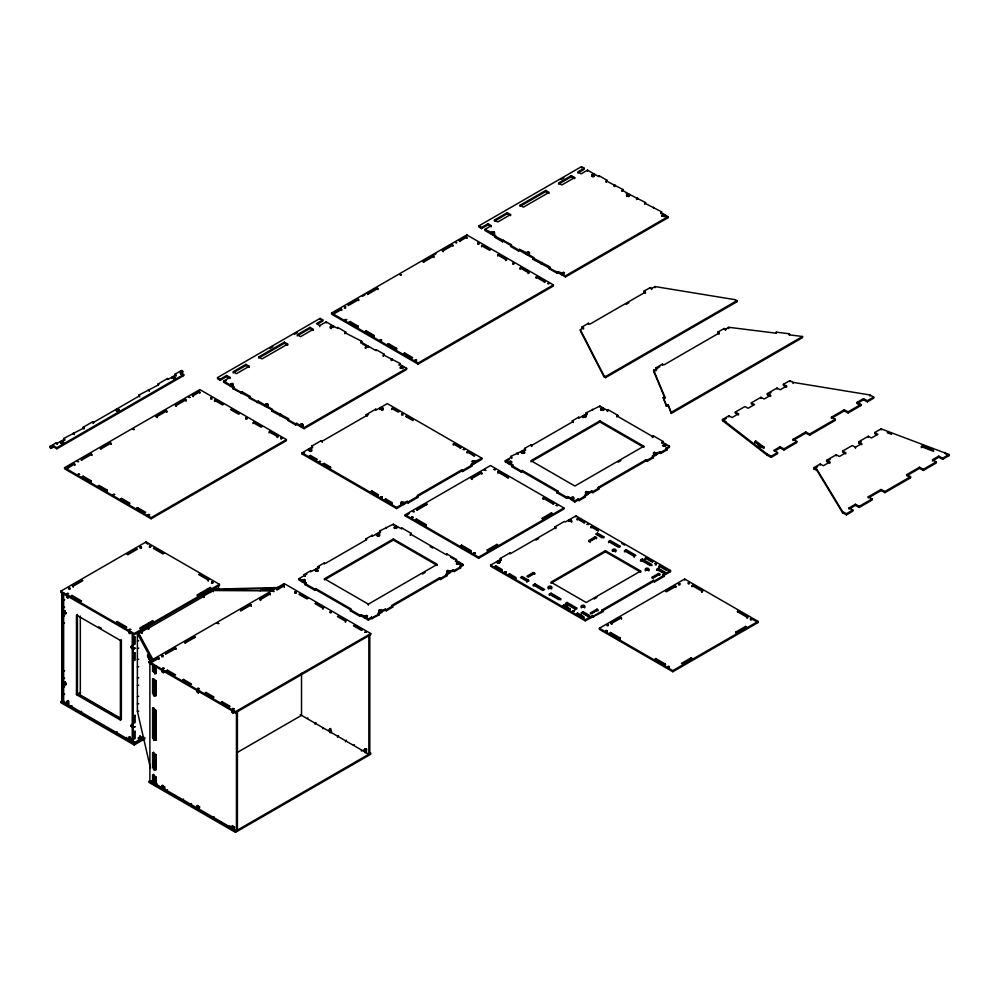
<?xml version="1.0" encoding="UTF-8"?>
<svg xmlns="http://www.w3.org/2000/svg" width="999" height="999" viewBox="0 0 999 999"><rect width="100%" height="100%" fill="white"/><g stroke="black" fill="none" stroke-linecap="round" stroke-linejoin="round"><path stroke-width="1.5" d="M134.178 647.814L133.354 648.676M139.935 547.964L141.271 547.864M130.694 739.797L129.358 739.897L130.357 739.46M212.013 399.113L210.702 399.113M163.049 656.793L161.738 656.793M232.555 709.814L233.916 709.814M232.555 829.382L233.242 829.769M401.71 415.084L403.072 415.084M330.02 732.766L331.181 732.492M415.184 361.139L416.546 361.139M607.117 631.868L605.869 631.568M656.418 564.847L655.169 564.947M678.546 584.939L679.907 584.939M403.346 503.921L403.758 502.572L403.983 504.295L407.192 502.435L408.154 502.997L417.769 497.44L418.194 496.091L417.232 495.529L461.688 469.867L462.649 470.417L474.513 463.573L474.513 462.462L472.202 461.126L472.202 462.237L473.164 461.688M278.871 587.537L214.323 589.135L214.023 589.909L277.023 588.336M789.485 334.927L789.472 333.803L776.273 332.155L775.861 333.167L728.396 327.235L728.408 328.359M789.472 333.803L789.06 334.815L802.559 336.501L802.572 337.612L671.241 413.436L668.106 404.82L666.333 405.07L663.211 397.565L664.972 397.315L664.984 398.439L653.683 371.303L653.671 370.192L657.429 368.656L655.981 367.832L655.993 368.956L659.839 366.733M245.667 419.105L246.978 419.105M345.604 308.216L344.418 308.216M381.506 341.171L380.332 341.171M211.751 582.929L213.062 582.929M477.697 244.243L479.008 244.243M198.888 689.834L197.702 689.447L198.302 690.034M295.067 592.907L296.391 592.907M331.356 731.755L330.032 731.755L331.181 731.38M669.243 667.869L668.056 667.869M68.519 588.935L69.693 588.935M149.625 546.928L150.799 546.928M67.233 704.807L68.407 704.807M68.307 704.17L67.158 703.796L68.407 703.696M380.956 497.989L382.142 497.989M129.42 740.709L130.357 740.571M504.82 572.889L505.993 572.889M365.047 752.746L366.121 752.659M750.449 619.904L751.623 619.904M183.666 375.612L180.494 373.776L180.494 372.664L183.666 374.5L183.666 375.612L56.856 448.813L53.684 446.99L51.324 448.339L49.95 447.552L49.95 446.441L56.356 442.732L57.318 443.294L60.527 441.446L60.752 443.156L61.176 441.808M63.736 438.474L64.698 440.147L63.736 438.474L83.928 427.934L83.928 429.046L82.967 427.372L92.582 421.828L93.544 422.377L116.146 409.328L116.371 411.051M139.71 396.84L138.749 395.167L158.941 384.615L157.979 384.066L157.979 385.177M157.979 384.066L167.607 378.509L168.569 379.071L171.766 377.222L173.114 377.997M174.975 374.25L175.936 375.924L174.975 374.25L181.381 370.554L182.767 371.353L182.767 372.465L180.494 373.776M63.799 442.22L62.837 442.769L62.837 441.658L63.799 443.331L61.488 441.995L61.488 440.884L64.698 439.036M119.418 410.102L118.456 410.664L118.456 409.553L119.418 411.213L117.108 409.89L117.108 408.778L139.71 395.729L138.749 395.167M174.076 379.657L174.076 377.435L175.037 377.997L175.037 379.108L172.727 377.772L172.727 376.66L175.936 374.812M49.95 446.441L51.324 447.227L53.684 445.879L56.856 447.702L183.666 374.5M180.494 372.664L182.767 371.353M62.138 441.258L63.249 441.421L63.249 442.532L62.138 442.37L61.488 440.884M116.796 409.702L117.495 411.213M117.757 409.14L118.869 409.315L118.869 410.427L117.757 410.252L117.108 408.778M173.376 377.035L174.5 377.197L174.5 378.309L173.376 378.146L172.727 376.66M60.752 442.058L61.876 442.22L61.876 443.331M174.076 378.546L175.037 377.997M491.358 226.798L488.012 224.875L481.605 228.571L478.883 226.998L478.883 225.886L581.468 166.658L584.19 168.232L584.19 169.343L577.772 173.039M228.883 377.872L226.648 376.586L220.242 380.282L217.52 378.708L217.52 377.597L320.105 318.369L322.827 319.942L322.827 321.054L317.694 324.026M561.213 179.458L563.911 177.897M270.155 348.314L272.864 346.765M294.455 334.29L297.153 332.729M331.543 313.024L466.833 234.915L553.384 284.89L553.384 286.001L418.106 364.111L331.543 314.136L331.543 313.024L418.106 362.999L553.384 284.89M64.56 467.694L199.837 389.585L286.401 439.56L286.401 440.671L151.111 518.781L64.56 468.806L64.56 467.694L151.111 517.669L286.401 439.56M334.428 313.574L334.428 312.462L340.846 308.766L341.808 310.427M348.214 305.619L348.214 304.508L357.842 298.951L358.803 300.624M362.35 296.341L365.035 294.805M378.034 288.411L367.457 294.518L367.457 293.406L377.073 287.849L378.034 289.523M433.816 256.206L423.239 262.312L423.239 261.201L432.854 255.644L433.816 257.317L432.854 255.644M433.341 255.357L436.026 253.808M442.47 250.1L452.085 244.543L453.047 245.092L442.47 251.199L442.47 250.1L443.431 251.76M466.833 237.138L459.465 241.396L459.465 240.284L465.871 236.588L466.833 238.249L465.871 236.588M478.883 225.886L481.605 227.46L488.012 223.764L491.358 225.687L484.952 229.395L484.952 230.494L491.358 234.203L491.583 232.48L491.995 233.828M509.478 215.047L507.255 213.761L494.43 221.166L494.43 220.055L507.255 212.65L510.589 214.585L510.589 215.697M520.067 205.245L545.716 190.447L549.063 192.37L523.414 207.18L520.067 205.245L520.067 206.356L545.716 191.558L549.063 193.481M574.712 177.572L571.366 175.637L558.541 183.042L561.888 184.965L574.712 177.572L574.712 178.671M584.19 168.232L577.772 171.94L581.118 173.863L587.537 170.167L593.943 173.863L594.355 176.323L593.943 174.975M74.813 463.998L67.445 468.256L67.445 467.145L73.851 463.436L74.813 465.109L73.851 463.436M90.847 453.633L91.808 455.294L90.847 453.633L81.219 459.178L82.18 459.74M111.039 443.081L100.462 449.188L100.462 448.076L110.077 442.52L111.039 444.193L110.077 442.52M155.632 416.221L165.859 410.314L166.821 411.988L165.859 410.314M186.051 399.775L175.474 405.881L175.474 404.77L185.09 399.213L186.051 400.874L185.09 399.213M199.837 391.808L192.47 396.066L192.47 394.955L198.876 391.258L199.837 392.919L198.876 391.258M217.52 377.597L220.242 379.17L226.648 375.474L229.995 377.397L229.995 378.509M249.226 366.296L245.891 364.373L233.067 371.778L236.413 373.701L249.226 366.296L249.226 367.407L245.891 365.484L233.067 372.877M258.716 356.968L284.353 342.158L287.7 344.093L287.7 345.204L284.353 343.269L258.716 358.079L258.716 356.968L262.05 358.891L287.7 344.093M310.002 327.347L297.178 334.752L300.524 336.688L313.349 329.283L310.002 327.347L310.002 328.459L297.178 335.864M322.827 319.942L316.421 323.651L319.755 325.574L326.173 321.878L332.58 325.574L332.58 326.685L330.269 328.022L330.269 326.91L331.231 326.361L331.231 328.584M341.808 309.315L335.389 313.024L334.428 312.462M358.803 299.513L349.175 305.07L348.214 304.508M558.541 184.153L571.366 176.748L573.588 178.034M81.219 460.289L91.808 454.183M156.244 416.983L166.821 410.876M510.589 214.585L497.764 221.99L494.43 220.055M234.166 387.212L233.204 388.873L234.166 387.212L230.544 385.127L230.544 384.016L232.305 383.479L233.267 385.139L232.305 384.59L229.995 385.914L223.589 382.217L223.589 381.106L229.995 377.397M223.589 382.217L226.149 380.731M491.583 232.48L493.668 231.756L494.63 233.429L493.668 232.867M593.943 173.863L591.858 174.588L591.633 176.311L592.282 174.825M484.952 229.395L491.995 232.717M331.943 325.949L331.943 327.06L330.819 327.222L330.819 326.111L332.58 325.574M223.589 381.106L229.995 384.802L230.956 384.253L230.956 386.476L241.221 392.395L242.183 391.845L250.187 396.466L250.187 397.577M491.583 233.591L492.707 233.429L492.707 232.317M592.981 174.425L592.282 175.936M526.96 254.021L526.548 252.672L526.323 254.395L519.567 250.487L518.606 251.049L510.589 246.416L511.55 244.755L492.32 234.753L492.32 233.641L494.63 232.317M591.633 175.2L592.594 175.749L594.904 174.425L598.114 176.274L599.075 175.712L607.092 180.344L606.131 182.005L607.092 180.344M230.544 385.127L231.668 384.952L231.668 383.841M492.32 234.753L492.957 233.279L494.08 233.104M593.244 176.498L593.244 175.387L594.355 175.212M232.63 385.514L233.267 384.028M332.904 327.61L333.541 326.136L336.75 327.984L337.712 327.435L345.729 332.055L344.767 333.728M593.943 176.086L594.904 174.425M492.957 234.39L494.08 234.216L493.668 231.756M230.956 386.476L232.63 384.403M495.529 236.613L495.529 235.502L494.567 236.051L494.567 237.163L502.572 241.795L503.546 241.234L518.606 249.937L519.567 249.375L526.96 252.909M349.163 322.078L350.125 321.528L358.129 326.149L358.129 327.26L349.163 322.078L349.163 323.189L350.125 321.528M482.517 245.08L481.555 245.642L489.572 250.262L490.534 249.713L482.517 245.08L481.555 246.753M83.129 476.198L82.168 476.748L91.134 481.93L91.134 480.819L83.129 476.198L82.168 477.859M214.56 400.312L215.522 399.75L223.539 404.383L222.577 404.932L214.56 400.312L214.56 401.423M345.729 332.055L344.767 332.617L361.75 341.308L360.789 342.982M233.204 388.873L248.851 396.803M357.167 326.71L358.129 326.149M91.134 480.819L90.172 482.492M606.131 180.894L623.114 189.598L622.152 191.259L623.114 189.598M402.809 366.87L402.809 367.982L403.446 366.496L406.655 368.344L406.655 369.455L304.071 428.683L300.861 426.835L300.861 424.612L299.9 425.174L296.703 423.314L295.741 423.876L271.691 411.101L272.652 409.44L265.509 405.307L266.209 403.796L268.232 404.22L267.595 405.694L268.232 405.332L267.27 404.77L264.96 406.106L249.226 398.139L250.187 396.466M366.146 330.781L365.184 332.442L366.146 330.781L374.163 335.402L373.201 335.964M498.551 254.333L497.589 254.895L506.555 260.077L506.555 258.966L498.551 254.333L497.589 256.006M98.189 486.001L99.151 485.452L107.168 490.072L107.168 491.183L98.189 486.001L98.189 487.112L99.151 485.452M231.556 409.016L230.594 409.565L238.611 414.198L239.573 413.636L231.556 409.016L231.556 410.114M249.226 397.028L257.243 401.648L258.204 401.099L264.96 404.995L265.921 404.445L265.921 406.655L288.686 418.693L287.724 420.354L295.741 424.987L296.703 424.425L299.9 426.273L302.21 424.95L303.172 425.499L302.21 423.838L300.449 424.375L300.449 425.487L304.071 427.572L406.655 368.344M361.75 341.308L360.789 341.87L367.545 345.766L367.545 346.878L365.234 348.214L366.196 346.541L366.196 347.652L365.234 347.103M506.555 258.966L505.594 260.627M106.206 490.634L107.168 490.072M526.548 252.672L528.633 251.948L529.595 253.609M626.598 195.379L627.247 195.017L627.247 196.129L628.908 194.056L628.908 196.279L629.87 194.605L627.559 195.941L626.598 195.379L626.598 196.491M365.784 347.415L365.784 346.303L367.545 345.766M526.548 253.783L527.672 253.609L527.672 252.497M561.913 274.188L561.488 272.839L561.263 274.563L558.066 272.715L557.105 273.264L549.088 268.644L550.049 266.97L527.285 254.945L527.285 253.833L529.595 252.497M265.509 405.307L266.633 405.144L266.633 404.033M629.32 196.516L629.32 195.404L628.209 195.567L628.209 196.678M384.215 354.283L383.254 355.944L384.215 354.283L376.198 349.65L375.237 350.212L368.506 346.328L367.157 347.103M527.285 254.945L528.633 253.059M265.921 406.655L268.007 404.832L267.595 405.694M629.87 194.605L645.579 202.572L644.617 204.233M527.285 253.833L534.015 257.717L533.054 259.39L534.015 258.828M271.691 411.101L272.652 410.552M387.649 344.305L388.611 343.743L396.628 348.376L396.628 349.488L387.649 344.305L387.649 345.417L388.611 343.743M521.016 267.307L520.054 268.968L521.016 267.307L529.02 271.928L528.059 273.601M120.654 498.976L121.616 498.414L129.633 503.046L129.633 504.158L120.654 498.976L120.654 500.087L121.616 498.414M254.021 421.978L253.059 422.54L261.064 427.16L262.025 426.61L254.021 421.978L253.059 423.651M645.579 202.572L644.617 203.122L661.613 211.825L660.651 213.486L661.613 211.825M533.054 259.39L557.105 272.153L558.066 271.603L561.913 273.089M395.666 348.926L396.628 348.376M128.671 503.596L129.633 503.046M383.254 354.832L400.249 363.536L399.288 365.197L400.249 363.536M549.088 268.644L550.049 268.082M287.724 420.354L288.686 419.805M404.645 352.997L403.683 353.559L411.688 358.179L412.649 357.63L404.645 352.997L403.683 354.67M536.076 277.11L537.037 276.561L545.054 281.194L545.054 282.292L536.076 277.11L536.076 278.221L537.037 276.561M136.688 508.229L137.65 507.679L145.667 512.3L144.705 512.862L136.688 508.229L136.688 509.34M270.042 431.231L269.081 431.793L278.059 436.975L278.059 435.864L270.042 431.231L269.081 432.904M544.093 281.743L545.054 281.194M278.059 435.864L277.098 437.525M561.488 272.839L564.535 272.677L562.225 274.013L562.225 275.125L565.434 276.973L668.019 217.745L668.019 216.633L664.81 214.785L662.512 216.109L661.538 215.559L662.187 215.185L661.763 216.059L663.848 214.223L663.848 216.446L664.81 215.896L668.019 217.745M662.886 214.785L662.187 215.185M400.187 367.27L401.148 366.72L400.187 368.381L402.485 367.058L402.485 365.946L399.288 364.086M401.148 366.72L402.485 365.946M561.488 273.951L562.612 273.788L562.612 272.677M300.449 425.487L301.573 425.312L301.573 424.2M664.273 216.683L664.273 215.572L663.149 215.747M302.535 424.762L302.947 426.111L303.172 424.388M562.225 275.125L563.573 273.227M300.861 426.835L302.947 425M402.11 368.381L402.11 367.27L403.221 367.108M302.535 425.874L303.172 425.499M562.225 274.013L565.434 275.861L668.019 216.633M312.625 447.839L311.663 446.178L321.278 440.621L322.24 441.171L368.569 414.435M366.158 415.821L366.158 414.71L375.774 409.153L376.735 409.715L379.945 407.867L380.582 409.34M60.764 591.171L146.041 541.945L219.455 584.328L219.455 585.439L134.178 634.665L60.764 592.282L60.764 591.171L134.178 633.553L219.455 584.328M403.758 502.572L400.724 502.397L403.022 503.733L403.022 504.845L396.615 508.541L302.048 453.946L302.048 452.834L308.454 449.138L309.802 449.912L309.802 451.024M310.764 451.573L310.764 449.363L311.725 449.912L311.725 451.024L309.415 449.687L309.415 448.576L312.625 446.728L311.663 446.178M380.169 409.578L380.169 408.466L382.255 410.302L383.216 409.752L380.906 408.416L380.906 407.305L387.312 403.608L481.893 458.204L481.893 459.315L475.474 463.012L475.249 461.301L472.202 461.126M310.065 448.951L311.176 449.113L311.176 450.224L310.065 450.062L309.415 448.576M381.543 407.679L382.667 407.842L382.667 408.953L381.543 408.791L380.906 407.305M302.048 453.946L304.608 452.472M309.415 449.687L311.551 448.451M73.277 586.176L82.892 580.619L81.93 580.069L72.315 585.626L73.277 587.287M382.255 410.302L382.667 407.842M310.764 450.462L311.725 449.912M382.255 409.19L383.216 408.641L382.255 408.079M149.251 547.127L150.212 546.565L150.212 547.315M309.415 455.981L310.377 455.432L316.795 459.128L316.795 460.239L309.415 455.981L309.415 457.092L310.377 455.432M392.769 407.867L391.808 408.416L398.214 412.112L399.175 411.563L392.769 407.867L391.808 409.528M66.858 594.692L66.446 596.003L67.82 595.691L67.82 597.914L68.781 597.352L67.82 596.803M66.858 596.241L66.858 597.352L68.781 596.241M63.649 600.249L64.61 599.687M315.834 459.69L316.795 459.128M63.649 607.642L64.61 607.092M63.649 611.351L65.26 611.163L63.649 611.351L63.649 592.844M64.298 611.713L65.26 611.163M64.298 682.792L65.26 681.755L63.649 682.417L63.649 612.462L64.61 611.9L65.959 612.687L65.959 613.786C62.937 614.023 66.296 611.351 64.298 613.311M323.201 463.936L324.163 463.386L330.582 467.082L330.582 468.194L323.201 463.936L323.201 465.047L324.163 463.386M412.962 419.518L406.556 415.821L405.594 416.371L412 420.079L412.962 419.518L412.962 420.629M64.997 613.236L65.959 612.687M64.997 613.723L65.959 613.161L65.26 612.749M63.649 616.158L64.61 615.609M329.62 467.644L330.582 467.082M63.649 623.563L64.61 623.014M582.03 326.96L588.436 323.264L589.947 324.126L645.379 292.12L645.379 293.231L643.88 292.37L643.868 291.258L650.287 287.562L651.785 288.411L654.994 286.563L735.389 299.725L736.987 300.637L737 301.748L605.556 377.634L603.958 376.723L580.332 330.781L580.332 329.67L583.528 327.822L583.541 328.933L582.03 328.084L582.03 326.96L583.528 327.822M626.186 304.308L628.858 302.772M208.229 580.069L209.191 579.507L199.575 573.963L198.614 574.512L208.229 580.069L208.229 581.181M211.438 583.029L212.4 582.479L212.4 583.216M377.385 496.328L378.346 494.667L371.928 490.959L370.966 491.52L378.346 495.779M453.359 443.956L454.32 443.394L460.726 447.102L460.726 448.214L453.359 443.956L453.359 445.067L454.32 443.394M129.046 632.155L130.007 631.593L130.007 633.816L128.634 631.905L129.046 630.594M370.966 492.632L371.928 490.959M129.046 633.266L131.393 632.392L130.007 632.704M63.649 671.316L64.61 670.766M152.447 620.791L139.635 628.196L140.597 628.746L153.421 621.341L152.447 620.791L153.421 622.452M197.34 594.88L210.152 587.474L211.114 588.024L197.34 595.991L197.34 594.88L198.302 595.429M120.392 640.409L121.354 639.847L121.354 719.442L120.392 719.992L76.473 694.642L76.473 615.047L120.392 640.409L120.392 719.992M143.344 629.845L140.784 631.318L142.22 631.855L142.382 633.041L140.946 632.517M139.123 632.554L137.387 633.553L137.387 711.263L150.474 768.231M212.587 590.147L214.323 589.135M459.765 447.652L460.726 447.102M142.22 631.855L138.461 633.503L143.893 644.205M147.19 627.622L148.626 628.159L203.958 596.216L204.121 597.402M134.178 637.262L135.14 636.7L135.14 644.105L134.178 644.667L134.178 637.262L133.217 636.7M216.571 589.697L217.532 589.135M63.649 678.721L64.61 678.159M63.649 682.417L65.26 682.242M66.446 702.909C69.268 702.572 63.836 702.959 68.781 701.223L67.82 700.674L67.82 703.333L66.858 703.895L63.649 702.035L63.649 683.528L64.61 682.979L65.959 683.753L65.959 684.864C62.937 685.102 66.296 682.429 64.298 684.377M65.959 682.642L64.997 683.204L64.298 682.305M391.171 504.295L392.132 502.622L385.714 498.926L384.752 499.475L392.132 503.733M467.145 451.91L468.106 451.361L474.513 455.057L474.513 456.168L467.145 451.91L467.145 453.022L468.106 451.361M64.997 684.315L65.959 683.753M130.906 646.478L132.83 646.478L130.906 647.589L130.906 646.478L132.83 647.589L130.906 647.589M64.997 684.79L65.959 684.24L65.26 683.828M132.83 645.991L131.868 646.553L132.58 646.952M384.752 500.586L385.714 498.926M63.649 687.237L64.61 686.675M133.217 648.925L134.178 648.363L133.541 647.989M580.332 329.67L603.945 375.612L605.556 376.523L736.987 300.637M473.551 455.606L474.513 455.057M134.178 653.171L135.14 652.622L135.14 660.027L134.178 660.576L134.178 653.171L133.217 652.622M63.649 694.642L64.61 694.08M401.685 502.959L400.724 503.508L401.685 504.07L401.685 501.848M473.876 463.199L472.752 463.037L472.752 461.925L473.876 462.087L474.513 463.573M403.758 503.683L402.647 503.508L402.647 502.397M472.752 463.037L473.164 460.576M302.048 452.834L396.615 507.442L403.022 503.733M403.346 502.809L407.192 501.323L408.154 501.885L461.688 470.979L462.649 471.528L472.277 465.971L472.277 464.872L471.316 464.31L471.316 465.422M471.316 464.31L474.513 462.462M474.837 461.538L481.893 458.204M401.973 504.72L403.022 504.845M474.837 462.649L474.125 461.126M63.649 702.035L64.61 701.485M76.473 694.642L80.482 692.319M66.858 702.334L67.82 700.674M66.446 702.097L67.408 701.535L67.408 702.359M68.781 702.334L67.82 702.896L67.82 704.445L129.046 739.797L130.007 739.248L130.007 736.575L129.046 737.137C127.335 739.635 131.331 738.061 128.634 738.823M67.82 703.708L68.781 703.146M67.82 704.445L68.781 703.895M655.981 367.832L662.387 364.136L663.848 364.947L719.168 333.004L719.18 334.128L717.732 333.304L717.719 332.192L724.125 328.484L725.586 329.308L728.783 327.447L728.808 328.571M71.029 706.293L71.99 705.744M148.926 661.688L284.216 583.591L370.766 633.553L370.766 634.665L235.489 712.774L148.926 662.799L148.926 661.688L235.489 711.663L370.766 633.553M151.811 662.25L151.811 661.138L158.229 657.429L159.191 659.103M165.597 654.283L165.597 653.171L175.212 647.627L176.174 649.288M184.827 642.07L194.455 636.525L195.417 637.075L184.827 643.181L184.827 642.07L185.789 642.632M251.186 604.87L240.609 610.976L240.609 609.865L250.225 604.32L251.186 605.981L250.225 604.32M259.852 598.763L269.468 593.206L270.429 593.768L259.852 599.875L259.852 598.763L260.814 600.424M284.216 585.801L276.835 590.059L276.835 588.948L283.254 585.252L284.216 586.913L283.254 585.252M405.207 514.772L490.484 465.546L563.898 507.929L563.898 509.04L478.621 558.279L405.207 515.884L405.207 514.772L478.621 557.167L563.898 507.929M653.683 371.303L656.38 370.392M159.191 657.991L152.772 661.688L151.811 661.138M176.174 648.176L166.558 653.733L165.597 653.171M405.207 515.884L409.203 513.586M416.745 510.339L427.322 504.233L426.361 503.671L416.745 509.228L417.707 509.777M481.83 472.764L471.241 478.871L471.241 477.759L480.869 472.215L481.83 473.876L480.869 472.215M304.22 574.525L305.182 576.198L304.22 574.525L310.639 570.829L311.601 571.378L314.797 569.53L315.447 571.016M318.007 567.682L318.007 566.57L324.425 562.862L325.387 563.424L366.733 539.547L365.771 538.985L365.771 540.097M365.771 538.985L372.19 535.289L373.151 535.839L376.348 533.99L376.998 535.476M380.519 532.692L379.558 531.031L393.344 524.188L396.553 526.036L396.553 527.147L395.204 527.922L394.243 527.372L395.204 526.81L395.204 527.922M302.622 581.381L302.622 580.269L301.973 581.743L298.776 579.895L298.776 578.783L306.793 574.15M317.108 570.866L317.108 569.755L318.069 570.304L317.108 570.866L315.759 570.079L315.759 568.968L318.968 567.12L318.968 568.231M378.658 536.438L378.658 534.215L379.62 534.765L379.62 535.876L377.31 534.552L377.31 533.441L380.519 531.593L379.558 531.031M510.764 456.418L511.725 458.079L510.764 456.418L521.341 451.411L521.565 453.134L521.977 451.785M524.55 448.451L525.511 450.124L524.55 448.451L530.956 444.755L531.918 445.304L573.276 421.428L572.315 420.879L573.276 422.54M572.315 420.879L578.721 417.17L579.682 417.732L582.892 415.884L583.528 417.357M586.101 412.924L587.062 413.474L583.853 415.322L583.853 416.433L587.062 414.585L586.101 412.924L599.887 406.069L603.084 407.917L603.084 409.028L600.786 410.364M315.447 569.905L316.146 571.416M315.759 568.968L317.108 569.755M376.998 534.365L377.697 535.876M377.959 533.803L379.083 533.978L379.083 535.089L377.959 534.915L377.31 533.441M377.31 534.552L379.458 533.316M509.165 463.261L509.165 462.15L508.516 463.636L505.307 461.775L505.307 460.676L511.725 456.968M524.438 450.736L522.302 451.973L522.302 450.861L525.511 449.013M316.82 570.217L316.408 569.343M522.302 450.861L524.063 451.398L523.651 452.747L524.612 452.197L523.651 451.635M583.116 417.607L583.528 416.246M584.49 415.696L585.614 415.859L585.614 416.97L584.49 416.808L583.853 415.322M505.307 461.775L509.165 459.565M378.658 535.327L379.62 534.765M521.565 452.023L524.612 453.309L524.612 452.197M584.24 416.658L583.116 416.496M583.853 416.433L585.202 417.207L585.614 415.859M524.063 452.51L522.939 452.347L522.939 451.236M302.197 580.019L305.244 579.857L302.934 581.193L302.934 582.305L314.797 589.148L315.759 588.598L351.348 609.14L350.387 610.801L360.002 616.358L360.964 615.796L364.173 617.657L364.398 615.933L364.81 617.282M298.776 578.783L302.622 580.269M395.204 526.81L396.553 526.036M585.202 417.207L586.163 416.658L585.202 416.108M302.197 581.131L303.321 580.968L303.321 579.857M508.741 461.913L510.826 461.188L511.788 462.849L510.826 462.3M602.447 408.291L602.447 409.403L601.323 409.565L601.323 408.454L603.084 407.917M396.865 528.071L397.515 526.585L400.711 528.446L401.673 527.884L411.301 533.441L410.339 535.102L411.301 533.441M505.307 460.676L509.165 462.15M601.748 408.703L600.786 409.253L601.748 409.815L601.323 408.454M302.934 582.305L303.584 580.819L304.707 580.656L304.707 581.768L304.283 579.308M508.741 463.024L509.865 462.849L509.865 461.75M304.283 581.518L305.244 580.968L304.283 580.407M557.892 491.021L556.93 492.694L557.892 491.021L522.302 470.479L521.341 471.041L509.478 464.185L509.478 463.074L511.788 461.75M603.408 408.853L603.821 410.202L604.045 408.479L607.255 410.327L608.216 409.777L617.832 415.322L616.87 416.995M511.238 462.537L510.127 462.712M602.709 410.364L602.709 409.253L603.821 409.091M81.606 711.3L80.644 712.961M509.478 464.185L510.127 463.823M603.408 409.952L604.045 408.479M152.61 663.823L152.61 671.228L154.907 670.491M416.421 519.03L415.459 519.592L426.049 525.699L426.049 524.587L416.421 519.03L416.421 520.142M497.852 472.028L498.813 471.466L508.429 477.023L508.429 478.134L497.852 472.028L497.852 473.139L498.813 471.466M305.182 584.702L306.144 583.041L305.182 584.702L314.797 590.259L315.759 589.697L360.002 615.247L360.964 614.685L364.81 616.171M511.725 466.595L512.687 464.922L511.725 466.595L521.341 472.14L522.302 471.59L566.545 497.127L567.507 496.578L571.353 498.064L571.353 499.163L567.507 497.689L566.545 498.239L556.93 492.694M294.767 593.006L295.729 592.457L295.729 593.194M161.95 671.141C164.61 669.542 161.663 672.689 161.95 670.317L162.912 669.767L162.912 670.579M163.324 671.116L164.298 670.566M162.362 671.378L162.362 672.115L164.298 672.115L164.298 671.378L163.324 672.677L164.298 672.115M164.71 670.804L163.324 671.927M324.425 578.783L393.344 538.985L437.262 564.348L368.344 604.145L324.425 578.783L324.425 579.895L393.344 540.097L437.262 565.459M163.749 672.177L164.71 671.615M643.806 446.228L599.887 420.879L530.956 460.676L574.875 486.026L643.806 446.228L643.806 447.34L599.887 421.99L530.956 461.775M426.049 524.587L425.087 526.248M507.467 477.572L508.429 477.023M617.832 415.322L616.87 415.884L652.459 436.426L653.421 435.864L663.036 441.421L662.075 443.094L663.036 441.421M152.61 693.431L155.956 695.366L155.956 680.556L152.61 678.621L152.61 693.431L154.907 692.707M134.178 715.734L135.14 715.184L135.14 722.589L134.178 723.139L134.178 715.734L133.217 715.184M322.977 608.191L323.938 607.629L315.921 603.009L314.96 603.558L322.977 608.191L322.977 609.303M152.61 708.241L155.956 710.164L155.956 739.784L152.61 737.849L152.61 708.241L153.571 707.679L154.795 710.751L154.795 740.359L156.119 740.184L156.119 710.576L154.795 710.751M116.234 732.392L117.195 731.842M671.241 413.436L671.228 412.325L802.559 336.501M130.906 726.061L132.83 726.061L130.906 724.949L130.906 726.061L132.83 724.949M198.302 690.197L197.34 690.746L197.34 689.635L198.302 689.085L198.302 691.745L199.263 692.307L199.263 691.558L198.302 692.856L199.263 692.307M196.915 691.32C199.575 689.722 196.628 692.881 196.915 690.509L197.877 689.959L197.877 690.771M198.302 691.308L199.263 690.746M197.34 691.558L197.34 692.307L198.302 691.745M199.675 690.996L198.302 692.12M198.714 692.357L199.675 691.808M134.178 731.655L135.14 731.093L135.14 738.498L134.178 739.06L134.178 731.655L133.217 731.093M126.811 737.387L125.849 739.06M470.279 552.347L471.241 550.686L461.625 545.129L460.664 545.691L471.241 551.798M543.056 498.126L544.018 497.564L553.633 503.121L553.633 504.233L543.056 498.126L543.056 499.225L544.018 497.564M456.493 559.54L455.532 561.201L456.493 559.54L446.878 553.983L445.916 554.532L410.339 533.99M129.046 738.249L130.007 737.687L129.046 737.137M460.664 546.803L461.625 545.129M350.387 610.801L351.348 610.252M130.007 738.798L131.393 738.486M130.007 739.61L131.393 739.297L130.007 740.359L132.155 741.583M130.007 740.359L130.969 739.797M142.832 736.65L143.794 737.212L140.597 739.06L139.635 738.498L139.635 735.838L140.597 736.388L139.635 736.95C143.244 738.361 137.924 737.549 141.009 738.074M422.402 574.038L425.099 572.477M138.249 737.749L139.635 738.061L138.674 737.499M133.217 742.207L134.178 741.645M618.119 462.175L620.829 460.614M139.635 738.873L138.249 738.561L139.635 739.61L133.217 743.318L133.217 634.115M345.442 621.153L346.403 620.604L338.386 615.971L337.425 616.533L345.442 621.153L345.442 622.265M144.843 738.823L134.178 744.979L60.764 702.597L60.764 701.485L134.178 743.868L144.843 737.712M552.672 503.671L553.633 503.121M152.61 737.849L154.907 737.125M364.398 615.933L367.445 615.759L366.483 617.432L366.483 615.209M458.741 561.938L456.98 562.474L457.392 563.823L458.741 563.049L458.741 561.938L455.532 560.089M456.431 564.385L457.392 562.712M364.398 617.045L365.522 616.87L365.522 615.759M456.98 563.586L458.104 563.424L458.104 562.312M571.353 499.163L570.928 497.814L573.014 497.09L573.975 497.652L571.678 498.988L571.678 500.099L574.875 501.948L578.084 500.099L579.045 500.649L585.451 496.953L584.49 495.279L587.699 493.431L587.699 494.542L579.045 499.537L578.084 498.988L574.875 500.836L571.678 498.988M365.135 617.095L368.344 618.943L371.541 617.095L372.502 617.657L381.156 612.649L381.156 611.538L377.959 613.398L378.921 615.059L368.344 620.054L365.135 618.206L365.135 617.095L367.445 615.759M462.912 565.459L459.065 563.973L459.702 562.499L462.912 564.348L462.912 565.459L454.258 570.454L453.296 569.905L449.45 571.378L449.45 572.489L453.296 571.016L454.258 571.565L460.664 567.869L459.702 566.196L462.912 564.348M662.974 445.167L663.935 444.605L662.974 446.266L665.284 444.942L665.284 443.831L662.075 441.983M663.935 444.605L665.284 443.831M365.771 617.832L365.771 616.72L366.895 616.558L366.895 617.669L365.135 618.206M459.478 564.223L459.478 563.111L458.354 563.274L458.354 564.385M570.928 498.926L572.052 498.763L572.052 497.652M381.893 610.377L381.481 611.725L381.893 610.377L378.858 610.214L381.156 611.538M447.777 570.417L447.777 572.639L446.815 572.077L447.777 570.417L449.862 571.141L449.45 572.489M665.596 444.755L665.596 445.866L666.246 444.38L669.442 446.228L669.442 447.34L660.789 452.347L659.827 451.785L655.981 453.271L655.981 454.383L659.827 452.897L660.789 453.459L667.207 449.75L666.246 448.089L667.207 449.75M573.438 498.451L572.315 498.613M664.897 446.266L664.897 445.167L666.021 444.992M379.82 610.764L378.858 611.326L379.82 611.875L379.82 609.652M446.815 572.077L447.777 571.528M586.351 492.657L585.389 493.206L586.351 491.545L588.436 492.27L588.024 493.618L588.436 492.27M654.32 453.421L653.358 453.971L654.32 452.31L656.405 453.022L655.981 454.383M447.777 572.639L447.365 571.765L448.489 571.94L449.125 573.414L449.125 572.302L446.815 570.978M381.893 611.488L380.781 611.326L380.781 610.214M449.862 572.252L448.738 572.077L448.738 570.978M497.852 544.942L487.275 551.061L487.275 549.949L496.89 544.393L497.852 546.053L496.89 544.393M551.386 512.924L541.77 518.481L542.732 519.03L552.347 513.486L551.386 512.924L552.347 514.597M381.481 610.614L385.327 609.14L386.288 609.69L439.51 578.97L440.472 579.52L446.878 575.824L445.916 574.15L449.125 572.302M449.125 573.414L440.472 578.409L439.51 577.859L391.745 605.431L392.707 607.105L386.288 610.801L385.327 610.252L381.481 611.725M380.107 612.524L381.156 612.649M448.489 573.051L448.064 572.177M587.062 494.168L585.938 494.006L585.938 492.894L587.062 493.056L587.699 494.542M585.938 494.006L586.351 491.545M588.436 493.381L587.312 493.206L587.312 492.095M656.405 454.133L655.282 453.971L655.282 452.859M588.024 492.507L591.87 491.021L592.832 491.583L646.041 460.851L647.002 461.413L653.421 457.704L652.459 456.043L653.421 457.704M598.276 488.436L598.276 487.325L646.041 459.74L647.002 460.302L655.669 455.307L655.669 454.195L653.358 452.859M652.459 456.043L655.669 454.195M666.246 448.089L669.442 446.228M654.607 455.169L655.669 455.307M588.024 493.618L591.87 492.132L592.832 492.694L599.238 488.986L598.276 487.325M775.024 450.886L780.157 447.914L784.003 449.975L796.827 442.569L796.79 441.446L783.965 448.851L780.119 446.79L773.713 450.487L777.559 452.547L777.584 453.683L771.178 457.38L767.332 455.319L722.502 420.641L722.464 419.505L728.883 415.809L732.08 417.52L738.498 413.823L738.536 414.947L735.326 413.236L735.289 412.112L744.904 406.556L748.114 408.266L754.52 404.57L751.323 402.859L751.36 403.983L753.496 405.132M751.323 402.859L760.938 397.302L764.148 399.013L770.554 395.317L770.591 396.441M769.517 395.866L767.382 394.73L767.344 393.594L776.972 388.049L780.169 389.76L786.588 386.064L786.613 387.187L783.416 385.477L783.378 384.34L789.784 380.644L792.994 382.355L869.879 394.967L873.725 397.028L873.763 398.151L867.357 401.848L863.511 399.8L857.092 403.496L857.055 402.372L863.473 398.663L867.319 400.724L873.725 397.028M722.502 420.641L726.348 418.419M767.382 394.73L770.991 392.644M232.28 709.814L233.242 709.253M231.855 711.5C234.515 709.902 231.568 713.049 231.855 710.689M233.242 711.475L234.203 710.926M232.28 711.738L232.28 712.474L234.203 712.474L234.203 711.738L233.242 713.036L234.203 712.474M234.615 711.163L233.242 712.287M500.287 558.453L501.248 560.127L500.287 558.453L509.902 552.909L510.864 553.458L555.744 527.547L555.744 528.658L554.782 526.997L564.398 521.441L565.359 522.002L568.568 520.142L569.905 520.929M233.654 712.537L234.615 711.975M603.184 611.575L602.222 609.914L603.184 611.575L585.239 620.829L490.659 566.233L490.659 565.122L497.077 561.426L497.714 562.899L497.077 561.426M499.388 562.749L499.388 561.638L500.349 562.2L499.388 562.749L498.039 561.975L498.039 560.864L501.248 559.015M571.84 520.929L570.866 521.478L570.866 520.367L571.84 522.04L569.53 520.704L569.53 519.592L575.936 515.884L670.504 570.491L670.504 571.603L654.482 580.856L653.521 580.294L602.222 609.914M497.302 563.136L497.714 561.788M498.676 561.238L499.8 561.401L499.8 562.512L498.676 562.35L498.039 560.864M569.53 519.592L571.291 520.129L571.291 521.241M535.939 540.097L538.586 538.573M501.248 571.228L502.21 569.567L495.791 565.859L494.83 566.421L502.21 570.679M577.222 518.856L578.184 518.294L584.59 522.002L584.59 523.101L577.222 518.856L577.222 519.967L578.184 518.294M494.83 567.532L495.791 565.859M152.61 767.469L155.956 769.392L155.956 754.595L152.61 752.659L152.61 767.469L154.907 766.733M583.628 522.552L584.59 522.002M509.577 573.826L508.616 574.375L515.984 578.633L515.022 579.183L515.984 577.522L509.577 573.826L508.616 575.486M591.008 526.81L591.97 526.248L598.376 529.957L598.376 531.068L591.008 526.81L591.008 527.922L591.97 526.248M149.887 662.25L149.887 780.706L152.61 782.279L154.907 781.543M152.61 782.279L152.61 774.874L155.956 776.797L155.956 784.203L157.268 783.853M597.414 530.506L598.376 529.957M755.768 441.071L754.645 441.72L762.861 447.727L763.985 447.077L755.768 441.071L755.806 442.207L764.023 448.214L763.985 447.077M528.633 580.219L522.24 576.535L520.504 577.534L526.885 581.218L528.633 580.219L528.633 581.331M597.414 533.104L595.679 534.103L602.085 537.812L603.833 536.8L603.833 537.912L597.414 534.215L597.414 533.104L603.833 536.8M754.682 442.844L755.806 442.207M161.95 786.113L162.912 785.551L161.95 786.925L161.95 786.113L163.324 785.801L162.362 785.239L162.362 786.35M534.69 573.314L533.329 572.527L526.923 576.223L528.284 577.01L534.69 573.314L534.69 574.425M596.54 537.599L595.179 536.825L588.761 540.521L590.122 541.308L596.54 537.599L596.54 538.711L595.179 537.937L588.761 541.633M161.95 786.925L162.912 786.375M155.956 784.203L162.362 787.911L163.324 787.349L163.324 785.801M163.324 786.912L164.71 786.588M528.196 576.598L533.329 573.638L533.329 572.527M163.324 787.724L164.298 787.162L163.324 788.461L164.71 787.412M167.495 789.759L166.533 791.42M237.15 752.534L301.523 715.371L301.523 673.289M533.304 584.927L535.039 583.916L544.655 589.472L542.919 590.484L533.304 584.927L533.304 586.038L535.039 585.027L543.456 589.885M619.855 546.053L610.239 540.509L608.503 541.508L618.119 547.065L619.855 546.053L619.855 547.165L610.239 541.62L608.503 542.619M306.955 718.506L307.917 717.944M792.981 440.522L792.944 439.385L805.768 431.98L809.615 434.041L835.264 419.23L835.289 420.367L809.652 435.164L805.806 433.116L794.267 439.772M831.418 417.17L844.242 409.777L848.076 411.825L860.901 404.42L860.938 405.557L848.114 412.962L844.267 410.901L831.455 418.306L831.418 417.17L835.264 419.23M640.696 571.041L605.431 550.686L550.936 582.155L586.201 602.509L640.696 571.041L640.696 572.152L605.431 551.798L550.936 583.254M722.464 419.505L767.294 454.195L771.141 456.243L777.559 452.547M183.529 799.013L182.567 800.674M315.921 722.577L314.96 724.238M549.325 595.292L549.325 594.18L551.073 593.181L560.689 598.726L560.689 599.837L551.073 594.28L551.073 593.181M624.525 550.761L626.273 549.762L635.888 555.307L634.153 556.318L624.525 550.761L624.525 551.873L626.273 550.874L634.677 555.731M190.584 804.195L191.546 803.633M329.32 730.306C331.968 728.708 329.033 731.855 329.32 729.495L330.694 728.433M196.915 806.293L197.877 805.743L196.915 807.117L196.915 806.293L198.302 805.981L197.34 805.431L197.34 806.543M329.32 729.495L330.694 729.17M196.915 807.117L197.877 806.555M199.263 806.543L198.302 807.092L199.675 806.78M163.324 788.461L197.34 808.091L198.302 807.542L198.302 805.981M300.274 714.647L329.732 731.655L331.106 731.343L330.694 730.281M198.302 807.904L199.263 807.354L198.302 808.653L199.675 807.592M560.689 598.726L558.941 599.737L549.325 594.18M329.732 729.732L329.732 728.995L330.694 729.545L330.694 732.205L331.656 731.655M567.095 602.434L565.359 603.433L574.974 608.99L576.71 607.979L576.71 609.09L567.095 603.546L567.095 602.434L576.71 607.979M640.559 560.014L642.295 559.015L651.91 564.56L650.174 565.571L640.559 560.014L640.559 561.126L642.295 560.127L651.91 565.671M563.761 605.094L562.799 605.656L570.167 609.914L570.167 608.803L563.761 605.094L562.799 606.768M646.141 557.529L645.179 559.203L646.141 557.529L652.559 561.238L652.559 562.35M338.386 735.539L337.425 737.212M932.379 460.964L938.798 457.267L942.644 459.315L949.05 455.619L949.013 454.483L942.606 458.191L938.76 456.131L932.342 459.827L936.188 461.888L936.225 463.024L923.401 470.429L919.555 468.369L906.742 475.774L906.705 474.637L910.551 476.698L910.576 477.822L884.939 492.632L881.093 490.571L868.268 497.977L868.231 496.853L872.077 498.901L872.115 500.037L859.29 507.442L855.444 505.382L849.038 509.09L849 507.954L852.846 510.014L852.871 511.138L846.465 514.847L842.619 512.787L817.02 470.566L813.823 468.856L813.785 467.719L820.191 464.023L823.401 465.734L829.807 462.038L829.844 463.161L826.648 461.451L826.61 460.314L836.225 454.77L839.435 456.481L845.841 452.772L842.632 451.061L842.669 452.197L845.878 453.908M842.632 451.061L852.259 445.517L855.456 447.227L861.875 443.519L858.665 441.808L858.703 442.944L861.9 444.655M858.665 441.808L868.281 436.251L871.49 437.974L877.896 434.265L874.699 432.555L874.724 433.691L876.86 434.827M874.699 432.555L881.106 428.858L949.013 454.483M569.205 609.353L570.167 608.803M652.559 561.238L651.598 561.788L645.179 558.091M813.823 468.856L817.669 466.633M826.648 461.451L830.244 459.365M858.703 442.944L861.101 441.546M213.037 817.17L214.011 816.608M346.403 740.172L345.442 741.832M594.168 599.013L596.828 597.477M582.991 618.431L583.953 616.758L577.534 613.061L576.573 613.611L583.953 617.869M659.927 565.496L658.965 567.157L659.927 565.496L670.504 571.603M576.573 614.722L577.534 613.061M581.393 612.687L583.129 611.688L589.535 615.384L587.799 616.395L581.393 612.687L581.393 613.798L583.129 612.799L589.535 616.495M664.735 571.965L658.329 568.269L656.593 569.268L662.999 572.976L664.735 571.965L664.735 573.076L658.329 569.38L656.593 570.379M353.459 745.354L354.42 744.792M652.21 577.16L658.628 573.451L659.765 574.113L659.765 575.224L658.628 574.562L652.21 578.259L652.21 577.16L653.358 577.822L659.765 574.113M590.559 612.849L596.965 609.153L598.026 609.765L591.62 613.461L590.559 612.849L590.559 613.96L596.965 610.252L598.026 610.876M490.659 565.122L585.239 619.717L592.607 615.459L593.568 616.021L653.521 581.406L654.482 581.967L664.098 576.411L663.136 574.75L664.098 576.411M663.136 574.75L670.504 570.491M229.071 826.423L230.032 825.861M364.672 749.163L366.596 749.163L364.672 749.163C362.999 751.273 367.045 749.662 364.26 750.474M364.26 749.662L365.634 748.613M364.672 749.899L365.634 749.35M231.855 827.284C234.553 826.535 230.557 828.109 232.28 825.599L233.242 826.161L233.242 827.709L232.28 828.271L198.302 808.653M366.596 749.899L365.634 751.273M234.203 826.71L233.242 827.272L234.615 826.96M330.694 732.205L364.672 751.822L366.596 750.724M233.242 828.084L234.203 827.534L233.242 828.82L234.615 827.771M365.634 749.725L365.634 752.384L366.596 751.822M235.489 831.23L370.766 753.121L370.766 754.233L235.489 832.342L148.926 782.367L148.926 781.255L235.489 831.23L235.489 832.342M599.4 628.246L684.677 579.02L758.091 621.403L758.091 622.514L672.814 671.74L599.4 629.358L599.4 628.246L672.814 670.629L758.091 621.403M621.528 617.694L610.951 623.801L610.951 622.689L620.566 617.145L621.528 618.806L620.566 617.145M675.062 585.676L665.446 591.233L666.408 591.783L676.023 586.238L675.062 585.676L676.023 587.35M933.491 450.262L922.377 445.929L921.265 446.578L932.379 450.911L933.491 450.262L933.528 451.386M921.29 447.702L922.377 445.929M610.626 632.504L609.665 633.054L620.242 639.173L620.242 638.061L610.626 632.504L610.626 633.616M693.019 584.939L692.057 586.6L693.019 584.939L702.634 590.484L701.673 592.157L702.634 590.484M619.28 638.611L620.242 638.061M849 507.954L855.406 504.258L859.252 506.306L872.077 498.901M868.231 496.853L881.056 489.448L884.902 491.508L910.551 476.698M906.705 474.637L919.53 467.232L923.363 469.293L936.188 461.888M813.785 467.719L816.982 469.43L842.582 511.663L846.428 513.711L852.846 510.014M654.869 660.264L655.831 658.603L665.446 664.148L665.446 665.259M746.877 618.256L747.839 616.583L738.211 611.038L737.25 611.588L747.839 617.694M665.446 664.148L664.485 664.71L654.869 659.153M691.096 657.866L681.468 663.411L682.429 663.973L692.057 658.416L691.096 657.866L692.057 659.527M746.553 626.947L735.976 633.054L735.976 631.955L745.591 626.398L746.553 628.059L745.591 626.398M512.837 264.248L513.798 264.248M473.976 553.921L474.937 553.921M162.849 788.735L163.811 788.735M688.361 583.916L689.322 583.916M280.931 439.036L281.606 439.036M411.913 517.957L412.599 517.957M330.357 612.862L331.031 612.862M607.404 625.874L608.079 625.874M147.565 655.294L150.737 662.412L147.727 656.493L147.565 655.294L149.313 654.919L147.989 655.094L147.989 656.393M663.211 397.565L666.358 406.193L668.119 405.931M137.387 640.958L138.711 640.784M137.387 648.363L138.711 648.189M137.387 659.465L138.711 659.29M137.387 666.87L138.711 666.695M154.795 673.726L156.119 673.551L156.119 666.146L154.795 666.321L154.795 673.726L153.571 670.666L153.571 664.747M137.387 677.984L138.711 677.809M153.983 679.095L154.795 681.131L156.119 680.956L156.119 695.766L154.795 695.941L153.571 692.881M137.387 685.376L138.711 685.202M137.387 696.49L138.711 696.315M137.387 703.895L138.711 703.721M137.387 711.3L138.711 711.113M153.983 753.121L154.795 755.169L156.119 754.994L156.119 769.804L154.795 769.979L153.571 766.907M154.795 777.372L156.119 777.197L156.119 784.602L154.795 784.777L153.571 781.717L153.571 774.312L154.795 777.372L154.795 784.777M272.252 589.972L260.627 589.909L260.202 590.784L213.187 590.521L213.361 591.708M272.34 590.134L260.489 590.059L260.19 590.821L273.514 590.909C275.587 591.87 271.94 591.72 273.276 590.859M887.237 432.742L891.595 434.303M213.187 590.521L210.364 592.507L208.928 591.97M202.522 595.679L203.958 596.216M366.121 751.548L364.985 751.935L366.296 751.723M857.055 402.372L860.901 404.42M857.092 403.496L860.938 405.557M949.05 455.619L945.204 453.558L945.166 452.435M783.378 384.34L786.588 386.064M767.344 393.594L770.554 395.317M908.016 476.461L910.576 477.822M792.944 439.385L796.79 441.446M826.61 460.314L829.807 462.038M735.289 412.112L738.498 413.823M717.719 332.192L719.168 333.004M735.401 300.836L737 301.748M643.868 291.258L645.379 292.12M622.152 190.147L628.908 194.056M660.651 212.375L663.848 214.223M626.211 193.606L629.32 195.404M627.247 195.017L627.534 194.368L627.534 195.479M492.32 233.641L495.529 235.502M520.054 267.857L529.02 273.039M459.465 240.284L460.427 240.834M453.047 246.204L452.085 244.543M423.239 261.201L424.2 261.75M664.223 445.067L664.635 444.193M653.895 453.658L655.019 453.821L655.019 454.932M367.457 293.406L368.419 293.956M341.321 310.152L340.846 308.766M365.184 331.331L374.163 336.513M332.904 326.511L332.192 326.91M362.137 343.756L364.847 345.317M401.436 367.182L401.848 366.308M330.269 326.91L331.231 327.472M310.002 328.459L313.349 330.394M585.389 492.095L587.699 493.431M584.49 496.391L585.451 496.953M573.014 498.201L573.975 498.763M509.478 463.074L512.687 464.922M621.878 543.518L624.575 545.079M752.759 619.43L758.091 622.514M658.965 566.046L665.384 569.755L666.345 569.193L666.345 570.304M692.057 585.489L702.634 591.595M366.158 414.71L367.12 416.371M471.241 477.759L472.202 479.433M554.782 526.997L555.744 527.547M735.976 631.955L736.937 632.504M416.808 496.89L417.769 497.44M487.275 549.949L488.236 550.499M610.951 622.689L611.912 624.363M497.302 562.025L498.426 562.2L498.426 563.311M527.347 580.594L522.24 577.647L522.24 576.535M565.359 604.545L567.757 605.931M192.47 394.955L193.431 396.628M450.487 557.18L454.095 559.253M396.865 526.96L396.166 528.483M430.107 546.515L432.742 548.039M455.532 561.201L458.741 563.049M395.492 527.272L395.904 526.411M456.431 563.274L457.392 563.823M459.702 567.307L460.664 567.869M175.474 404.77L176.436 406.431M445.916 575.262L446.878 575.824M156.244 415.871L157.205 417.532M116.796 410.814L116.146 409.328M82.967 427.372L83.928 427.934M391.745 606.543L392.707 607.105M318.007 566.57L318.968 567.12M100.462 448.076L101.423 448.626M377.959 614.51L378.921 615.059M366.483 616.321L367.445 616.87M302.934 581.193L306.144 583.041M303.584 581.93L303.996 581.056M61.176 442.919L60.527 441.446M67.445 467.145L68.407 467.694M276.835 588.948L277.797 589.51M270.429 594.88L269.468 593.206M147.003 543.606L147.964 544.168M141.558 547.864L140.597 547.315L140.597 548.051M206.955 589.323L207.917 589.872M240.609 609.865L241.571 610.426M209.028 591.808L209.99 592.37L203.571 596.066L203.571 597.39M201.498 593.581L200.537 593.019L201.498 594.692M149.251 622.639L150.212 624.3M365.634 752.384L368.843 754.233L368.843 635.776M142.832 626.336L143.794 626.897M69.106 588.586L70.067 589.135M67.82 595.991L68.232 597.04M130.007 631.892L130.432 632.941M66.858 597.352L67.82 597.914M158.704 658.828L158.229 657.429M98.726 626.785L101.399 628.321M132.58 649.025L131.868 648.139M64.298 611.238L64.997 612.125M63.649 612.462L64.298 612.824M162.362 672.115L163.324 672.677M197.34 692.307L198.302 692.856M232.28 712.474L233.242 713.036M152.61 671.228L155.956 673.151L155.956 667.232M63.649 683.528L64.298 683.903M120.754 718.356L80.32 695.004L80.32 616.083M131.868 725.024L132.58 725.436M121.354 719.442L77.435 694.08L77.435 614.497M132.58 727.509L131.868 726.623M141.009 737.262L140.047 736.713L140.047 737.524M66.858 701.223L67.82 701.785M151.811 780.706L152.772 781.255M162.387 786.812L164.96 788.286M233.242 828.82L236.451 830.669L236.451 712.225M758.204 445.429L760.551 447.14M153.434 660.389L138.711 633.378L137.387 633.553L152.098 660.564M147.989 655.094L151.049 662.412M653.671 370.192L664.972 397.315M668.106 404.82L671.228 412.325M153.571 737.299L154.795 740.359M148.626 628.159L148.789 629.345M942.606 458.191L942.644 459.315M938.76 456.131L938.798 457.267M923.363 469.293L923.401 470.429M919.53 467.232L919.555 468.369M884.902 491.508L884.939 492.632M881.106 428.858L881.143 429.982M881.056 489.448L881.093 490.571M869.879 394.967L869.917 396.091M867.319 400.724L867.357 401.848M868.281 436.251L868.318 437.387M863.473 398.663L863.511 399.8M859.252 506.306L859.29 507.442M855.456 447.227L855.494 448.351M855.406 504.258L855.444 505.382M848.076 411.825L848.114 412.962M844.242 409.777L844.267 410.901M846.428 513.711L846.465 514.847M842.582 511.663L842.619 512.787M836.225 454.77L836.263 455.894M820.191 464.023L820.229 465.147M816.982 469.43L817.02 470.566M809.615 434.041L809.652 435.164M805.768 431.98L805.806 433.116M792.994 382.355L793.031 383.491M789.784 380.644L789.822 381.768M783.965 448.851L784.003 449.975M780.119 446.79L780.157 447.914M776.972 388.049L776.997 389.173M771.141 456.243L771.178 457.38M767.294 454.195L767.332 455.319M760.938 397.302L760.976 398.426M728.883 415.809L728.92 416.945M725.674 421.228L725.711 422.352M776.273 332.155L776.285 333.279M725.586 329.308L725.599 330.419M724.125 328.484L724.138 329.608M666.333 405.07L666.358 406.193M662.387 364.136L662.399 365.247M654.22 370.504L654.245 371.616M654.994 286.563L655.007 287.675M651.785 288.411L651.798 289.523M650.287 287.562L650.287 288.674M605.556 376.523L605.556 377.634M603.945 375.612L603.958 376.723M588.436 323.264L588.448 324.375M738.211 611.038L738.211 612.15M684.677 579.02L684.677 580.119M672.814 670.629L672.814 671.74M666.246 444.38L666.246 445.492M665.309 445.404L665.309 446.516M664.81 214.785L664.81 215.896M662.474 214.535L662.474 215.647M660.789 452.347L660.789 453.459M659.827 451.785L659.827 452.897M658.628 573.451L658.628 574.562M658.329 568.269L658.329 569.38M656.63 453.633L656.63 454.745M655.831 658.603L655.831 659.715M655.694 452.622L655.694 453.733M654.482 580.856L654.482 581.967M654.32 452.31L654.32 454.52M653.596 207.193L653.596 208.304M653.521 580.294L653.521 581.406M653.421 435.864L653.421 436.975M652.459 436.426L652.459 437.537M647.002 460.302L647.002 461.413M646.041 459.74L646.041 460.851M642.295 559.015L642.295 560.127M637.562 197.939L637.562 199.051M636.6 198.489L636.6 199.6M634.153 556.318L634.153 557.43M626.273 549.762L626.273 550.874M615.097 184.965L615.097 186.076M614.135 185.527L614.135 186.638M610.239 540.509L610.239 541.62M608.216 409.777L608.216 410.889M607.255 410.327L607.255 411.438M605.431 550.686L605.431 551.798M603.121 409.49L603.121 410.601M602.035 408.054L602.035 409.165M599.887 406.069L599.887 407.18M599.887 420.879L599.887 421.99M599.075 175.712L599.075 176.823M596.965 609.153L596.965 610.252M595.179 536.825L595.179 537.937M593.656 175.624L593.656 176.736M593.568 616.021L593.568 617.132M592.832 491.583L592.832 492.694M592.569 174.176L592.569 175.287M592.594 175.749L592.594 176.86M592.507 409.215L592.507 410.327M592.607 615.459L592.607 616.57M591.87 491.021L591.87 492.132M590.122 541.308L590.122 542.42M588.661 492.882L588.661 493.981M587.737 491.858L587.737 492.969M587.537 170.167L587.537 171.279M586.638 493.306L586.638 494.418M585.239 619.717L585.239 620.829M584.914 415.459L584.914 416.571M583.129 611.688L583.129 612.799M582.892 415.884L582.892 416.995M581.468 166.658L581.468 167.77M579.045 499.537L579.045 500.649M578.721 417.17L578.721 418.281M578.084 498.988L578.084 500.099M575.936 515.884L575.936 516.995M574.974 608.99L574.974 610.102M574.875 500.836L574.875 501.948M573.014 497.09L573.014 499.313M571.64 497.415L571.64 498.526M571.366 175.637L571.366 176.748M570.716 498.426L570.716 499.537M570.579 519.717L570.167 521.066L570.167 519.967M568.568 520.142L568.568 521.253M567.507 496.578L567.507 497.689M566.545 497.127L566.545 498.239M565.434 275.861L565.434 276.973M563.573 272.115L563.573 274.338M562.2 272.44L562.2 273.551M561.263 273.451L561.263 274.563M558.066 271.603L558.066 272.715M557.105 272.153L557.105 273.264M545.716 190.447L545.716 191.558M542.032 262.35L542.032 263.461M541.071 262.899L541.071 264.011M535.039 583.916L535.039 585.027M531.918 445.304L531.918 446.416M530.956 444.755L530.956 445.866M528.633 251.948L528.633 254.171M527.26 252.26L527.26 253.371M526.885 581.218L526.885 582.33M526.323 253.284L526.323 254.395M523.364 450.986L523.364 452.097M522.689 452.197L522.689 453.309M522.265 452.435L522.265 453.546M522.302 470.479L522.302 471.59M521.341 451.411L521.341 452.522M521.341 471.041L521.341 472.14M519.567 249.375L519.567 250.487M518.606 249.937L518.606 251.049M518.131 453.271L518.131 454.383M517.17 452.709L517.17 453.821M510.826 461.188L510.826 463.411M509.902 552.909L509.902 554.02M509.453 461.501L509.453 462.612M508.516 462.525L508.516 463.636M507.255 212.65L507.255 213.761M503.546 240.122L503.546 241.234M502.572 240.684L502.572 241.795M499.1 560.988L499.1 562.1M493.381 233.516L493.381 234.628M492.282 232.068L492.282 233.179M491.358 233.092L491.358 234.203M488.012 223.764L488.012 224.875M481.605 227.46L481.605 228.571M478.621 557.167L478.621 558.279M475.474 461.9L475.474 463.012M473.464 462.337L473.464 463.436M466.833 234.915L466.833 236.026M462.649 470.417L462.649 471.528M461.688 469.867L461.688 470.979M459.702 562.499L459.702 563.611M457.679 562.075L457.679 563.186M454.258 570.454L454.258 571.565M453.296 569.905L453.296 571.016M450.087 571.753L450.087 572.864M449.15 570.729L449.15 571.84M446.878 553.983L446.878 555.094M440.472 578.409L440.472 579.52M439.51 577.859L439.51 578.97M426.361 503.671L426.361 504.782M418.106 362.999L418.106 364.111M408.154 501.885L408.154 502.997M407.192 501.323L407.192 502.435M406.556 415.821L406.556 416.933M403.983 503.184L403.983 504.295M403.446 366.496L403.446 367.607M403.059 502.16L403.059 503.271M402.522 367.52L402.522 368.631M402.385 504.47L402.385 503.359L401.261 503.196L401.261 504.308M401.673 527.884L401.673 528.995M396.615 507.442L396.615 508.541M394.243 527.372L394.243 528.483M393.344 524.188L393.344 525.299M393.344 538.985L393.344 540.097M392.232 358.903L392.232 360.015M391.271 359.465L391.271 360.577M386.288 609.69L386.288 610.801M385.976 527.335L385.976 528.446M385.327 609.14L385.327 610.252M382.118 610.988L382.118 612.1M381.968 407.43L381.968 408.541M381.193 609.964L381.193 611.076M380.519 612.287L380.519 611.176L379.395 611.001L379.395 612.112M379.945 407.867L379.945 408.966M378.371 533.566L378.371 534.677M377.285 535.014L377.285 536.126M377.073 287.849L377.073 288.961M376.348 533.99L376.348 535.102M376.198 349.65L376.198 350.761M375.774 409.153L375.774 410.264M372.502 617.657L372.502 618.756M372.19 535.289L372.19 536.401M371.541 617.095L371.541 618.206M369.805 635.227L369.805 753.683M368.506 346.328L368.506 347.427M368.344 604.145L368.344 605.244M368.344 618.943L368.344 620.054M366.908 346.141L366.908 347.252L366.483 345.891M366.196 616.97L366.196 618.081M365.222 749.113L365.222 749.924M365.097 615.521L365.097 616.633M364.672 750.724L364.672 751.822M364.173 616.545L364.173 617.657M361.476 749.974L361.476 751.086M360.964 614.685L360.964 615.796M360.002 615.247L360.002 616.358M357.842 298.951L357.842 300.062M337.712 327.435L337.712 328.546M333.541 326.136L333.541 327.247M331.518 325.711L331.518 326.823M330.282 728.933L330.282 729.745M329.732 730.544L329.732 731.655M326.173 321.878L326.173 322.989M324.425 562.862L324.425 563.973M322.977 727.759L322.977 728.87M322.24 441.171L322.24 442.282L321.278 440.621M320.105 318.369L320.105 319.48M319.755 325.574L319.755 326.685M318.069 570.304L318.069 571.416M315.759 588.598L315.759 589.697M314.797 589.148L314.797 590.259M310.477 448.713L310.477 449.825M310.639 570.829L310.639 571.94M309.39 450.149L309.39 451.261M308.454 449.138L308.454 450.249M304.071 427.572L304.071 428.683M302.909 579.62L302.909 580.731M302.21 423.838L302.21 424.95M302.247 425.412L302.247 426.523M301.973 580.631L301.973 581.743M301.161 423.963L301.161 425.075M299.9 425.174L299.9 426.273M296.703 423.314L296.703 424.425M295.741 423.876L295.741 424.987M284.353 342.158L284.353 343.269M284.216 583.591L284.216 584.69M280.669 414.061L280.669 415.172M279.708 414.622L279.708 415.734M267.27 403.658L267.27 404.77M267.307 405.232L267.307 406.343M266.209 403.796L266.209 404.907M264.96 404.995L264.96 406.106M258.204 401.099L258.204 402.21M257.243 401.648L257.243 402.759M245.891 364.373L245.891 365.484M242.183 391.845L242.183 392.957M241.221 392.395L241.221 393.506M237.412 711.663L237.412 830.119M235.489 711.663L235.489 712.774M233.654 827.509L233.654 828.321M233.242 710.364L233.242 711.925M232.305 383.479L232.305 384.59M232.28 827.534L232.28 828.271M231.244 383.604L231.244 384.715M229.995 384.802L229.995 385.914M226.648 375.474L226.648 376.586M221.054 821.79L221.054 822.901M220.242 379.17L220.242 380.282M218.494 584.877L218.494 589.56M215.522 399.75L215.522 400.861M205.032 812.537L205.032 813.648M198.714 807.329L198.714 808.154M197.34 807.354L197.34 808.091M194.455 636.525L194.455 637.624M181.381 370.554L181.381 371.665M175.212 647.627L175.212 648.738M174.55 794.942L174.55 796.053M173.789 376.785L173.789 377.897M171.766 377.222L171.766 378.321M167.607 378.509L167.607 379.62M163.749 787.15L163.749 787.961M163.324 671.565L163.324 670.004L162.362 670.566L162.362 669.455M162.362 787.162L162.362 787.911M154.795 681.131L154.795 695.941M154.795 755.169L154.795 769.979M153.571 679.557L153.571 695.841M153.571 707.679L153.571 740.259M153.571 752.11L153.571 769.879M151.111 517.669L151.111 518.781M149.326 390.172L149.326 391.283L148.364 389.622M148.239 629.233L148.239 628.009L141.833 631.718L141.833 632.941M146.041 541.945L146.041 543.056M140.597 736.388L140.597 737.499M140.597 738.323L140.597 739.06M139.211 738.298L139.211 739.11M137.65 507.679L137.65 508.778M134.178 633.553L134.178 634.665M134.178 743.868L134.178 744.979M132.255 633.553L132.255 742.756M131.868 645.916L131.868 647.027M131.868 724.4L131.868 725.511M130.432 739.035L130.432 739.859M129.595 737.449L129.595 738.261M129.046 739.06L129.046 739.797M118.169 408.903L118.169 410.015M117.083 410.352L117.083 411.463M93.544 422.377L93.544 423.489M92.582 421.828L92.582 422.927M74.313 433.479L74.313 434.59M73.352 432.929L73.352 434.041M66.858 703.146L66.858 703.895M62.687 593.394L62.687 702.597M62.55 441.021L62.55 442.12M61.726 592.844L61.726 702.035M61.463 442.457L61.463 443.568M57.318 443.294L57.318 444.405M56.856 447.702L56.856 448.813M56.356 442.732L56.356 443.843M53.684 445.879L53.684 446.99M51.324 447.227L51.324 448.339M648.863 570.579A1.811 1.049 0 0 1 648.676 570.829M645.541 570.829A1.811 1.049 0 0 1 646.415 569.343A1.811 1.049 0 0 1 648.863 570.029M612.337 550.973A1.811 1.049 0 0 1 614.997 550.337A1.811 1.049 0 0 1 615.372 551.985M581.418 607.842A1.811 1.049 0 0 1 582.991 606.268A1.811 1.049 0 0 1 584.565 607.842M548.688 588.998A1.811 1.049 0 0 1 548.688 587.512A1.811 1.049 0 0 1 551.248 587.512A1.811 1.049 0 0 1 551.248 588.998M63.674 611.75L64.548 611.113L63.674 611.75M63.674 682.829L64.548 682.18L63.674 682.829M134.203 648.763L135.077 648.126L134.203 648.763M134.203 727.247L135.077 726.598L134.203 727.247M77.36 461.488L78.696 461.588L77.435 461.388M78.297 474.238L79.633 474.35L78.372 474.15M67.158 593.481L68.506 593.581L67.158 593.481M68.444 587.924L69.78 588.024L68.444 587.924M113.262 494.43L114.598 494.53L113.262 494.43M132.979 429.37L134.316 429.47L132.979 429.37M139.935 546.653L141.271 546.753L139.935 546.653M148.214 514.61L149.55 514.71L148.214 514.61M129.358 629.382L130.694 629.482L129.358 629.382M149.55 545.916L150.886 546.016L149.55 545.916M188.599 397.265L189.935 397.365L188.599 397.265M210.702 397.802L212.038 397.902L210.764 397.714M161.738 655.481L163.074 655.581L161.738 655.481M162.675 668.244L164.011 668.343L162.675 668.244M245.667 417.994L247.003 418.094L245.667 417.994M162.675 787.799L164.011 787.911L162.675 787.799M211.751 581.818L213.087 581.918L211.813 581.718M197.64 688.423L198.976 688.523L197.64 688.423M217.357 623.364L218.694 623.476L217.357 623.364M280.607 438.161L281.943 438.261L280.607 438.161M197.64 807.991L198.976 808.091L197.64 807.991M232.58 708.603L233.916 708.703L232.58 708.603M344.355 306.818L345.691 306.918L344.355 306.818M345.292 319.568L346.628 319.668L345.292 319.568M232.58 828.171L233.916 828.271L232.58 828.171M319.343 461.438L320.679 461.538L319.405 461.338M295.067 591.795L296.403 591.895L295.067 591.795M380.257 339.76L381.593 339.86L380.257 339.76M399.975 274.7L401.311 274.8L399.975 274.7M330.032 611.987L331.381 612.087L330.032 611.987M380.894 496.965L382.23 497.077L380.894 496.965M401.723 413.861L403.072 413.973L401.798 413.773M415.209 359.927L416.546 360.04L415.209 359.927M364.985 632.155L366.321 632.267L364.985 632.155M455.594 242.595L456.93 242.695L455.669 242.495M411.6 517.082L412.937 517.182L411.6 517.082M412.887 511.525L414.223 511.638L412.887 511.525M477.697 243.132L479.033 243.232L477.697 243.132M463.274 449.4L464.622 449.5L463.274 449.4M512.662 263.324L513.998 263.424L512.662 263.324M484.378 470.254L485.714 470.354L484.378 470.254M473.788 552.984L475.137 553.096L473.788 552.984M493.993 469.518L495.329 469.617L493.993 469.518M547.602 283.491L548.938 283.591L547.602 283.491M504.757 571.865L506.093 571.965L504.757 571.865M556.181 505.419L557.517 505.519L556.181 505.419M587.137 524.3L588.473 524.4L587.137 524.3M572.714 611.101L574.05 611.213L572.714 611.101M605.806 630.556L607.142 630.656L605.806 630.556M607.08 624.999L608.416 625.099L607.08 624.999M655.107 563.536L656.443 563.636L655.169 563.448M678.571 583.728L679.907 583.828L678.571 583.728M667.994 666.458L669.33 666.558L667.994 666.458M688.186 582.979L689.522 583.091L688.186 582.979M750.386 618.893L751.723 618.993L750.386 618.893M136.426 548.601L126.811 554.158L127.772 554.707L137.387 549.163L136.426 548.601M71.99 595.429L71.029 595.991L80.644 601.535L81.606 600.986L71.99 595.429M154.383 547.864L153.421 548.414L163.037 553.97L163.998 553.421L154.383 547.864M117.195 621.528L116.234 622.077L125.849 627.634L126.811 627.085L117.195 621.528M167.495 670.192L166.533 670.741L174.55 675.374L175.512 674.824L167.495 670.192M299.9 593.756L298.938 594.305L306.955 598.938L307.917 598.376L299.9 593.756M183.529 679.445L182.567 680.007L190.584 684.627L191.546 684.078L183.529 679.445M205.994 692.419L205.032 692.969L213.037 697.602L214.011 697.04L205.994 692.419M222.015 701.673L221.054 702.222L229.071 706.855L230.032 706.293L222.015 701.673M354.42 625.224L353.459 625.786L361.476 630.406L362.437 629.857L354.42 625.224M646.203 570.104A1.811 1.049 0 0 0 648.913 569.193A1.811 1.049 0 0 0 646.203 568.281A1.811 1.049 0 0 0 646.203 570.104M612.799 550.874A1.811 1.049 0 0 0 615.834 550.399A1.811 1.049 0 0 0 613.611 549.113A1.811 1.049 0 0 0 612.799 550.874M582.08 607.117A1.811 1.049 0 0 0 584.802 606.206A1.811 1.049 0 0 0 582.08 605.307A1.811 1.049 0 0 0 582.08 607.117M549.063 588.049A1.811 1.049 0 0 0 551.785 587.15A1.811 1.049 0 0 0 549.063 586.238A1.811 1.049 0 0 0 549.063 588.049"/></g></svg>
